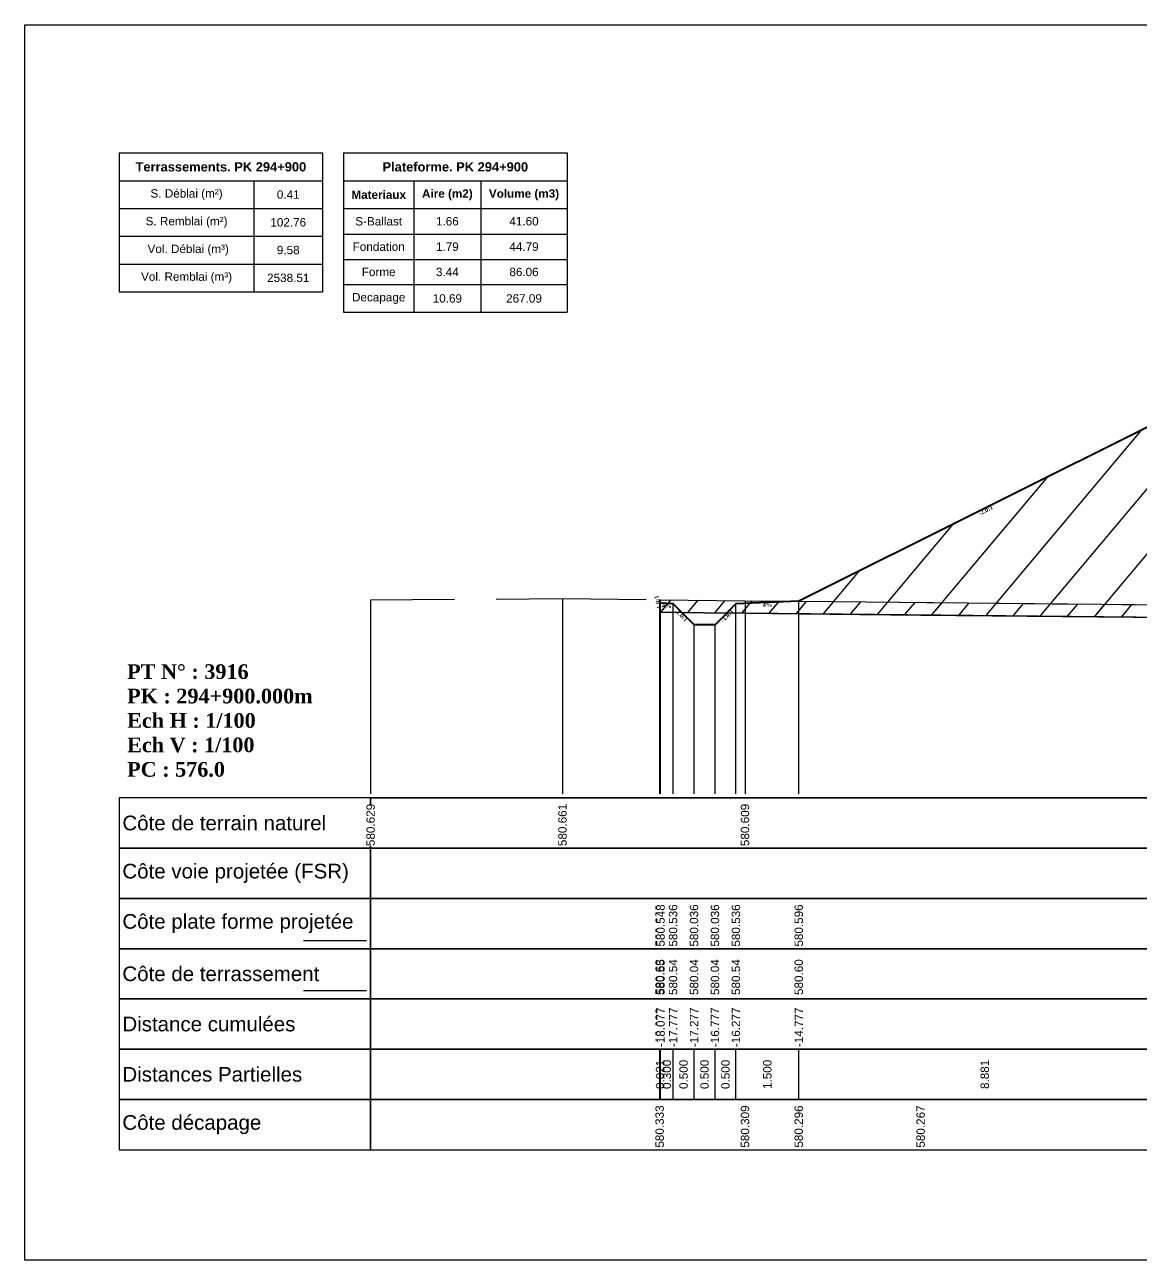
# Model space of a CAD drawing. Header units: millimetres. Extents: x 2762 to 3076, y 916 to 3305.
# Drawn here: x 2865.12 to 2891.78, y 1097.65 to 1127.15 of the extents above; entities that cross this region are included whole.
import ezdxf

# ---------------------------------------------------------------- set-up
doc = ezdxf.new("R2010")
doc.units = ezdxf.units.MM
doc.header["$LTSCALE"] = 2
doc.linetypes.add('CACHE', pattern=[9.525, 6.35, -3.175])
doc.linetypes.add('DASHED', pattern=[0.75, 0.5, -0.25])
for name, color, linetype in [('C-ANNO-TABL', 1, 'Continuous'), ('C-ANNO-TABL-TEXT', 150, 'Continuous'), ('C-ANNO-TABL-TITL', 150, 'Continuous'), ('C-ANNO-TABL-TTBL', 5, 'Continuous'), ('C-ROAD-CORR', 5, 'Continuous'), ('C-ROAD-SCTN', 7, 'Continuous')]:
    doc.layers.add(name, color=color, linetype=linetype)
doc.styles.add('ARIAL', font='arial.ttf')
doc.styles.add('C3D_Etiquette', font='romans.shx')
doc.styles.add('C3D_Profil_Travers', font='romans.shx')
doc.styles.get("Standard").update_dxf_attribs({"font": 'arial.ttf'})

msp = doc.modelspace()

# ---------------------------------------------------------------- hatches: boundary and pattern name
at = {"linetype": 'Continuous', "lineweight": -3}
h = msp.add_hatch(dxfattribs=at)
h.set_pattern_fill('_U', color=3, angle=50, style=0, pattern_type=0)
h.set_pattern_definition([(50, (2915.3468, 1112.8739), (-0.766044, 0.642788), [])])
h.paths.add_polyline_path([(2915.347, 1112.874), (2915.597, 1113.124), (2915.897, 1113.136), (2915.906, 1113.172), (2915.906, 1112.872)])
h.paths.add_polyline_path([(2881.88, 1113.098), (2882.102, 1113.32), (2883.602, 1113.38), (2892.483, 1117.82), (2900.48, 1118.14), (2902.876, 1118.044), (2912.597, 1113.184), (2914.097, 1113.124), (2914.343, 1112.878), (2898.215, 1112.936), (2882.319, 1113.092)])
h.paths.add_polyline_path([(2880.281, 1113.117), (2880.281, 1113.417), (2880.302, 1113.332), (2880.602, 1113.32), (2880.812, 1113.11)])
h = msp.add_hatch(dxfattribs=at)
h.set_pattern_fill('_U', color=150, scale=0.5, angle=50, style=0, pattern_type=0)
h.set_pattern_definition([(50, (2915.3468, 1112.8739), (-0.383022, 0.321394), [])])
h.paths.add_polyline_path([(2915.347, 1112.874), (2915.597, 1113.124), (2915.897, 1113.136), (2915.906, 1113.172), (2915.906, 1112.872)])
h.paths.add_polyline_path([(2912.597, 1113.184), (2915.906, 1113.172), (2915.897, 1113.136), (2915.597, 1113.124), (2915.347, 1112.874), (2914.343, 1112.878), (2914.097, 1113.124)])
h.paths.add_polyline_path([(2881.88, 1113.098), (2882.102, 1113.32), (2883.602, 1113.38), (2898.215, 1113.236), (2912.597, 1113.184), (2914.097, 1113.124), (2914.343, 1112.878), (2898.215, 1112.936), (2882.319, 1113.092)])
h.paths.add_polyline_path([(2880.281, 1113.417), (2882.319, 1113.392), (2883.602, 1113.38), (2882.102, 1113.32), (2881.88, 1113.098), (2880.812, 1113.11), (2880.602, 1113.32), (2880.302, 1113.332)])
h.paths.add_polyline_path([(2880.281, 1113.117), (2880.281, 1113.417), (2880.302, 1113.332), (2880.602, 1113.32), (2880.812, 1113.11)])

# ---------------------------------------------------------------- linework, layer by layer
at = {"color": 253, "linetype": 'Continuous', "lineweight": -3}
for p, q in [((2883.602, 1113.38), (2892.483, 1117.82)), ((2880.281, 1113.417), (2882.319, 1113.392)), ((2880.302, 1113.332), (2880.281, 1113.417)), ((2880.281, 1113.117), (2880.281, 1113.417)), ((2880.281, 1113.417), (2880.302, 1113.332)), ((2880.281, 1113.117), (2880.281, 1113.417)), ((2880.281, 1113.417), (2880.302, 1113.332)), ((2880.602, 1113.32), (2880.302, 1113.332)), ((2880.302, 1113.332), (2880.602, 1113.32)), ((2880.302, 1113.332), (2880.602, 1113.32)), ((2882.102, 1113.32), (2883.602, 1113.38)), ((2883.602, 1113.38), (2882.102, 1113.32)), ((2882.102, 1113.32), (2883.602, 1113.38)), ((2882.319, 1113.392), (2883.602, 1113.38)), ((2883.602, 1113.38), (2898.215, 1113.236)), ((2880.812, 1113.11), (2880.281, 1113.117)), ((2880.812, 1113.11), (2880.281, 1113.117)), ((2880.812, 1113.11), (2880.602, 1113.32)), ((2880.602, 1113.32), (2880.812, 1113.11)), ((2880.602, 1113.32), (2880.812, 1113.11)), ((2881.88, 1113.098), (2880.812, 1113.11)), ((2880.812, 1113.11), (2881.88, 1113.098)), ((2881.102, 1112.82), (2880.812, 1113.11)), ((2881.88, 1113.098), (2881.602, 1112.82)), ((2881.88, 1113.098), (2882.102, 1113.32)), ((2882.102, 1113.32), (2881.88, 1113.098)), ((2881.88, 1113.098), (2882.102, 1113.32)), ((2882.319, 1113.092), (2881.88, 1113.098)), ((2882.319, 1113.092), (2881.88, 1113.098)), ((2898.215, 1112.936), (2882.319, 1113.092)), ((2898.215, 1112.936), (2882.319, 1113.092)), ((2881.602, 1112.82), (2881.102, 1112.82))]:
    msp.add_line(p, q, dxfattribs=at)
at = {"color": 105, "linetype": 'DASHED', "lineweight": -3, "ltscale": 2}
for p, q in [((2873.38, 1113.413), (2877.961, 1113.444)), ((2877.961, 1113.444), (2882.319, 1113.392)), ((2882.319, 1113.392), (2898.215, 1113.236))]:
    msp.add_line(p, q, dxfattribs=at)
at = {"color": 98, "linetype": 'CACHE', "lineweight": -3}
for p, q in [((2873.38, 1113.413), (2873.38, 1108.784)), ((2877.961, 1113.444), (2877.961, 1108.784)), ((2882.319, 1113.392), (2882.319, 1108.784))]:
    msp.add_line(p, q, dxfattribs=at)
at = {"color": 8, "linetype": 'CACHE', "lineweight": -3}
for p, q in [((2880.281, 1108.784), (2880.281, 1113.417)), ((2880.302, 1108.784), (2880.302, 1113.332)), ((2883.602, 1108.784), (2883.602, 1113.38)), ((2880.602, 1108.784), (2880.602, 1113.32)), ((2882.102, 1108.784), (2882.102, 1113.32)), ((2881.102, 1108.784), (2881.102, 1112.82)), ((2881.602, 1108.784), (2881.602, 1112.82))]:
    msp.add_line(p, q, dxfattribs=at)
at = {"color": 6, "linetype": 'Continuous', "lineweight": -3}
for p, q in [((2880.281, 1113.117), (2882.319, 1113.092)), ((2882.319, 1113.092), (2883.602, 1113.08)), ((2883.602, 1113.08), (2886.512, 1113.051)), ((2886.512, 1113.051), (2898.215, 1112.936))]:
    msp.add_line(p, q, dxfattribs=at)
at = {"color": 7, "linetype": 'Continuous', "lineweight": -3}
for p, q in [((2873.379, 1108.684), (2923.381, 1108.684)), ((2880.281, 1101.484), (2880.281, 1102.684)), ((2880.302, 1101.484), (2880.302, 1102.684)), ((2880.302, 1101.484), (2880.302, 1102.684)), ((2880.602, 1101.484), (2880.602, 1102.684)), ((2880.602, 1101.484), (2880.602, 1102.684)), ((2881.102, 1101.484), (2881.102, 1102.684)), ((2881.102, 1101.484), (2881.102, 1102.684)), ((2881.602, 1101.484), (2881.602, 1102.684)), ((2881.602, 1101.484), (2881.602, 1102.684)), ((2882.102, 1101.484), (2882.102, 1102.684)), ((2882.102, 1101.484), (2882.102, 1102.684)), ((2883.602, 1101.484), (2883.602, 1102.684)), ((2883.602, 1101.484), (2883.602, 1102.684))]:
    msp.add_line(p, q, dxfattribs=at)
at = {"color": 154, "linetype": 'Continuous', "lineweight": -3}
msp.add_line((2871.779, 1105.284), (2873.279, 1105.284), dxfattribs=at)
at = {"color": 1, "linetype": 'Continuous', "lineweight": -3}
msp.add_line((2871.779, 1104.084), (2873.279, 1104.084), dxfattribs=at)
at = {"color": 7, "linetype": 'Continuous', "lineweight": -3}
for points in [[(2873.379, 1107.484), (2873.379, 1108.684), (2867.379, 1108.684), (2867.379, 1107.484)], [(2873.379, 1107.484), (2923.381, 1107.484), (2923.381, 1108.684), (2873.379, 1108.684)], [(2873.379, 1106.284), (2873.379, 1107.484), (2867.379, 1107.484), (2867.379, 1106.284)], [(2873.379, 1106.284), (2923.381, 1106.284), (2923.381, 1107.484), (2873.379, 1107.484)], [(2873.379, 1105.084), (2873.379, 1106.284), (2867.379, 1106.284), (2867.379, 1105.084)], [(2873.379, 1105.084), (2923.381, 1105.084), (2923.381, 1106.284), (2873.379, 1106.284)], [(2873.379, 1103.884), (2873.379, 1105.084), (2867.379, 1105.084), (2867.379, 1103.884)], [(2873.379, 1103.884), (2923.381, 1103.884), (2923.381, 1105.084), (2873.379, 1105.084)], [(2873.379, 1102.684), (2873.379, 1103.884), (2867.379, 1103.884), (2867.379, 1102.684)], [(2873.379, 1102.684), (2923.381, 1102.684), (2923.381, 1103.884), (2873.379, 1103.884)], [(2873.379, 1101.484), (2873.379, 1102.684), (2867.379, 1102.684), (2867.379, 1101.484)], [(2873.379, 1101.484), (2923.381, 1101.484), (2923.381, 1102.684), (2873.379, 1102.684)], [(2873.379, 1100.284), (2873.379, 1101.484), (2867.379, 1101.484), (2867.379, 1100.284)], [(2873.379, 1100.284), (2923.381, 1100.284), (2923.381, 1101.484), (2873.379, 1101.484)]]:
    msp.add_3dface(points, dxfattribs=at)
at = {"layer": 'C-ANNO-TABL', "color": 7, "linetype": 'Continuous', "lineweight": -3}
for p, q in [((2867.379, 1123.419), (2870.594, 1123.419)), ((2870.594, 1123.419), (2872.232, 1123.419)), ((2870.594, 1123.419), (2870.594, 1122.757)), ((2872.732, 1123.416), (2874.414, 1123.416)), ((2874.414, 1123.416), (2876.01, 1123.416)), ((2874.414, 1123.416), (2874.414, 1122.754)), ((2876.01, 1123.416), (2878.073, 1123.416)), ((2876.01, 1123.416), (2876.01, 1122.754)), ((2867.379, 1122.757), (2870.594, 1122.757)), ((2870.594, 1122.757), (2872.232, 1122.757)), ((2870.594, 1122.757), (2870.594, 1122.095)), ((2872.732, 1122.754), (2874.414, 1122.754)), ((2874.414, 1122.754), (2876.01, 1122.754)), ((2874.414, 1122.754), (2874.414, 1122.147)), ((2876.01, 1122.754), (2878.073, 1122.754)), ((2876.01, 1122.754), (2876.01, 1122.147)), ((2867.379, 1122.095), (2870.594, 1122.095)), ((2870.594, 1122.095), (2872.232, 1122.095)), ((2870.594, 1122.095), (2870.594, 1121.432)), ((2872.732, 1122.147), (2874.414, 1122.147)), ((2874.414, 1122.147), (2876.01, 1122.147)), ((2874.414, 1122.147), (2874.414, 1121.543)), ((2876.01, 1122.147), (2878.073, 1122.147)), ((2876.01, 1122.147), (2876.01, 1121.543)), ((2867.379, 1121.432), (2870.594, 1121.432)), ((2870.594, 1121.432), (2872.232, 1121.432)), ((2870.594, 1121.432), (2870.594, 1120.77)), ((2872.732, 1121.543), (2874.414, 1121.543)), ((2874.414, 1121.543), (2876.01, 1121.543)), ((2874.414, 1121.543), (2874.414, 1120.939)), ((2876.01, 1121.543), (2878.073, 1121.543)), ((2876.01, 1121.543), (2876.01, 1120.939)), ((2872.732, 1120.939), (2874.414, 1120.939)), ((2874.414, 1120.939), (2876.01, 1120.939)), ((2874.414, 1120.939), (2874.414, 1120.28)), ((2876.01, 1120.939), (2878.073, 1120.939)), ((2876.01, 1120.939), (2876.01, 1120.28))]:
    msp.add_line(p, q, dxfattribs=at)
at = {"layer": 'C-ANNO-TABL-TTBL', "color": 7, "linetype": 'Continuous', "lineweight": -3}
for p, q in [((2867.379, 1124.084), (2872.232, 1124.084)), ((2867.379, 1124.084), (2867.379, 1123.419)), ((2872.232, 1124.084), (2872.232, 1123.419)), ((2872.732, 1124.084), (2878.073, 1124.084)), ((2872.732, 1124.084), (2872.732, 1123.416)), ((2878.073, 1124.084), (2878.073, 1123.416)), ((2867.379, 1123.419), (2867.379, 1122.757)), ((2872.232, 1123.419), (2872.232, 1122.757)), ((2872.732, 1123.416), (2872.732, 1122.754)), ((2878.073, 1123.416), (2878.073, 1122.754)), ((2867.379, 1122.757), (2867.379, 1122.095)), ((2872.232, 1122.757), (2872.232, 1122.095)), ((2872.732, 1122.754), (2872.732, 1122.147)), ((2878.073, 1122.754), (2878.073, 1122.147)), ((2867.379, 1122.095), (2867.379, 1121.432)), ((2872.232, 1122.095), (2872.232, 1121.432)), ((2872.732, 1122.147), (2872.732, 1121.543)), ((2878.073, 1122.147), (2878.073, 1121.543)), ((2867.379, 1121.432), (2867.379, 1120.77)), ((2872.232, 1121.432), (2872.232, 1120.77)), ((2872.732, 1121.543), (2872.732, 1120.939)), ((2878.073, 1121.543), (2878.073, 1120.939)), ((2867.379, 1120.77), (2870.594, 1120.77)), ((2870.594, 1120.77), (2872.232, 1120.77)), ((2872.732, 1120.939), (2872.732, 1120.28)), ((2878.073, 1120.939), (2878.073, 1120.28)), ((2872.732, 1120.28), (2874.414, 1120.28)), ((2874.414, 1120.28), (2876.01, 1120.28)), ((2876.01, 1120.28), (2878.073, 1120.28))]:
    msp.add_line(p, q, dxfattribs=at)
at = {"layer": 'C-ROAD-CORR', "color": 1, "linetype": 'Continuous', "lineweight": 40}
for p, q in [((2892.483, 1117.82), (2883.602, 1113.38)), ((2880.302, 1113.332), (2880.281, 1113.417)), ((2880.602, 1113.32), (2880.302, 1113.332)), ((2883.602, 1113.38), (2882.102, 1113.32)), ((2881.102, 1112.82), (2880.602, 1113.32)), ((2882.102, 1113.32), (2881.602, 1112.82)), ((2881.602, 1112.82), (2881.102, 1112.82))]:
    msp.add_line(p, q, dxfattribs=at)
at = {"layer": 'C-ROAD-CORR', "color": 1, "linetype": 'Continuous', "lineweight": -3}
for p, q in [((2881.102, 1112.82), (2880.602, 1113.32)), ((2882.102, 1113.32), (2881.602, 1112.82))]:
    msp.add_line(p, q, dxfattribs=at)
at = {"layer": 'C-ROAD-SCTN', "color": 154, "linetype": 'Continuous', "lineweight": -3}
for p, q in [((2883.602, 1113.38), (2892.483, 1117.82)), ((2880.281, 1113.417), (2880.302, 1113.332)), ((2880.302, 1113.332), (2880.602, 1113.32)), ((2882.102, 1113.32), (2883.602, 1113.38)), ((2880.602, 1113.32), (2881.102, 1112.82)), ((2881.602, 1112.82), (2882.102, 1113.32)), ((2881.102, 1112.82), (2881.602, 1112.82))]:
    msp.add_line(p, q, dxfattribs=at)
at = {"layer": 'C-ROAD-SCTN', "color": 1, "linetype": 'Continuous', "lineweight": -3}
for p, q in [((2883.602, 1113.38), (2892.483, 1117.82)), ((2880.281, 1113.417), (2880.302, 1113.332)), ((2880.302, 1113.332), (2880.602, 1113.32)), ((2882.102, 1113.32), (2883.602, 1113.38)), ((2880.602, 1113.32), (2881.102, 1112.82)), ((2881.602, 1112.82), (2882.102, 1113.32)), ((2881.102, 1112.82), (2881.602, 1112.82))]:
    msp.add_line(p, q, dxfattribs=at)

# ---------------------------------------------------------------- texts
at = {"color": 7, "linetype": 'Continuous', "lineweight": -3, "char_height": 0.1, "style": 'C3D_Etiquette'}
for s, insert, width, attachment_point, rotation in [('{\\fTimes New Roman|b1|i0|c0|p18;-2.0:1}', (2888.044, 1115.596), 0.34598, 2, 26.5651), ('{\\fTimes New Roman|b1|i0|c0|p18;1.0:1}', (2880.288, 1113.373), 0.29446, 8, 104.0362), ('{\\fTimes New Roman|b1|i0|c0|p18;4%}', (2882.852, 1113.346), 0.42071, 2, 2.2906), ('{\\fTimes New Roman|b1|i0|c0|p18;4%}', (2880.452, 1113.322), 0.37094, 2, 357.7094), ('{\\fTimes New Roman|b1|i0|c0|p18;1.0:1}', (2880.849, 1113.067), 0.29001, 2, 315), ('{\\fTimes New Roman|b1|i0|c0|p18;-1.0:1}', (2881.855, 1113.067), 0.34598, 2, 45)]:
    msp.add_mtext(s, dxfattribs=dict(at, insert=insert, width=width, attachment_point=attachment_point, rotation=rotation))
at = {"color": 7, "linetype": 'Continuous', "lineweight": -3, "char_height": 0.35}
for s, insert, attachment_point, style in [('{\\fTimes New Roman|b1|i0|c0|p18;PT N° : 3916\\PPK : 294+900.000m\\PEch H : 1/100\\PEch V : 1/100\\PPC : 576.0}', (2867.568, 1109.184), 7, 'C3D_Profil_Travers'), ('{\\fArial|b0|i0|c0|p34;Côte de terrain naturel}', (2867.454, 1108.084), 4, 'C3D_Etiquette'), ('{\\fArial|b0|i0|c0|p34;Côte plate forme projetée}', (2867.454, 1105.684), 4, 'C3D_Etiquette'), ('{\\fArial|b0|i0|c0|p34;Côte de terrassement}', (2867.454, 1104.484), 4, 'C3D_Etiquette'), ('{\\fArial|b0|i0|c0|p34;Distance cumulées}', (2867.454, 1103.284), 4, 'C3D_Etiquette'), ('{\\fArial|b0|i0|c0|p34;Distances Partielles}', (2867.454, 1102.084), 4, 'C3D_Etiquette'), ('{\\fArial|b0|i0|c0|p34;Côte décapage}', (2867.454, 1100.884), 4, 'C3D_Etiquette')]:
    msp.add_mtext(s, dxfattribs=dict(at, insert=insert, attachment_point=attachment_point, style=style))
at = {"color": 7, "linetype": 'Continuous', "lineweight": -3, "insert": (2867.454, 1106.884), "char_height": 0.35, "attachment_point": 4}
msp.add_mtext('{\\fArial|b0|i0|c0|p34;Côte voie projetée (FSR)}', dxfattribs=at)
at = {"color": 7, "linetype": 'Continuous', "lineweight": -3, "char_height": 0.2, "rotation": 90, "style": 'C3D_Profil_Travers'}
for s, insert, attachment_point in [('{\\fArial|b0|i0|c0|p34;580.63}', (2880.281, 1103.979), 4), ('{\\fArial|b0|i0|c0|p34;580.55}', (2880.302, 1103.979), 4), ('{\\fArial|b0|i0|c0|p34;580.54}', (2880.602, 1103.979), 4), ('{\\fArial|b0|i0|c0|p34;580.04}', (2881.102, 1103.979), 4), ('{\\fArial|b0|i0|c0|p34;580.04}', (2881.602, 1103.979), 4), ('{\\fArial|b0|i0|c0|p34;580.54}', (2882.102, 1103.979), 4), ('{\\fArial|b0|i0|c0|p34;580.60}', (2883.602, 1103.979), 4), ('{\\fArial|b0|i0|c0|p34;0.021}', (2880.292, 1102.084), 5), ('{\\fArial|b0|i0|c0|p34;0.300}', (2880.452, 1102.084), 5), ('{\\fArial|b0|i0|c0|p34;0.500}', (2880.852, 1102.084), 5), ('{\\fArial|b0|i0|c0|p34;0.500}', (2881.352, 1102.084), 5), ('{\\fArial|b0|i0|c0|p34;0.500}', (2881.852, 1102.084), 5), ('{\\fArial|b0|i0|c0|p34;1.500}', (2882.852, 1102.084), 5), ('{\\fArial|b0|i0|c0|p34;8.881}', (2888.043, 1102.084), 5)]:
    msp.add_mtext(s, dxfattribs=dict(at, insert=insert, attachment_point=attachment_point))
at = {"layer": 'C-ANNO-TABL-TEXT', "color": 7, "linetype": 'Continuous', "lineweight": -3, "char_height": 0.2, "attachment_point": 5, "style": 'ARIAL'}
for s, insert in [('{\\fArial|b0|i0|c0|p34;\\C7;0.41}', (2871.413, 1123.088)), ('{\\fArial|b0|i0|c0|p34;\\C7;102.76}', (2871.413, 1122.426)), ('{\\fArial|b0|i0|c0|p34;\\C7;S-Ballast}', (2873.573, 1122.451)), ('{\\fArial|b0|i0|c0|p34;\\C7;1.66}', (2875.212, 1122.451)), ('{\\C18;\\c0;41.60}', (2877.042, 1122.451)), ('{\\fArial|b0|i0|c0|p34;\\C7;Fondation}', (2873.573, 1121.845)), ('{\\fArial|b0|i0|c0|p34;\\C7;1.79}', (2875.212, 1121.845)), ('{\\C18;\\c0;44.79}', (2877.042, 1121.845)), ('{\\fArial|b0|i0|c0|p34;\\C7;9.58}', (2871.413, 1121.764)), ('{\\fArial|b0|i0|c0|p34;\\C7;Forme}', (2873.573, 1121.241)), ('{\\fArial|b0|i0|c0|p34;\\C7;3.44}', (2875.212, 1121.241)), ('{\\C18;\\c0;86.06}', (2877.042, 1121.241)), ('{\\fArial|b0|i0|c0|p34;\\C7;2538.51}', (2871.413, 1121.101)), ('{\\fArial|b0|i0|c0|p34;\\C7;Decapage}', (2873.573, 1120.609)), ('{\\fArial|b0|i0|c0|p34;\\C7;10.69}', (2875.212, 1120.609)), ('{\\C18;\\c0;267.09}', (2877.042, 1120.609))]:
    msp.add_mtext(s, dxfattribs=dict(at, insert=insert))
at = {"layer": 'C-ANNO-TABL-TITL', "color": 7, "linetype": 'Continuous', "lineweight": -3, "attachment_point": 5, "style": 'ARIAL'}
for s, insert, char_height in [('{\\fArial|b1|i0|c0|p34;\\C7;Terrassements. PK 294+900}', (2869.805, 1123.751), 0.22), ('{\\fArial|b1|i0|c0|p34;\\C18;\\c0;Plateforme. PK 294+900}', (2875.402, 1123.75), 0.22), ('{\\fArial|b0|i0|c0|p34;\\C7;S. Déblai (m²) }', (2868.986, 1123.088), 0.2), ('{\\fArial|b1|i0|c0|p34;\\C7;Materiaux   }', (2873.573, 1123.085), 0.2), ('{\\fArial|b1|i0|c0|p34;\\C7;Aire (m2)}', (2875.212, 1123.085), 0.2), ('{\\fArial|b1|i0|c0|p34;\\C7;Volume (m3)}', (2877.042, 1123.085), 0.2), ('{\\fArial|b0|i0|c0|p34;\\C7;S. Remblai (m²) }', (2868.986, 1122.426), 0.2), ('{\\fArial|b0|i0|c0|p34;\\C7; Vol. Déblai (m³) }', (2868.986, 1121.764), 0.2), ('{\\fArial|b0|i0|c0|p34;\\C7;Vol. Remblai (m³)}', (2868.986, 1121.101), 0.2)]:
    msp.add_mtext(s, dxfattribs=dict(at, insert=insert, char_height=char_height))

# ---------------------------------------------------------------- next in the draw order: texts
at = {"color": 7, "linetype": 'Continuous', "lineweight": -3, "char_height": 0.2, "attachment_point": 4, "rotation": 90, "style": 'C3D_Profil_Travers', "bg_fill": 3, "box_fill_scale": 1.000375, "bg_fill_color": 256, "bg_fill_true_color": 13158600, "bg_fill_transparency": 0}
for s, insert, width in [('{\\fArial|b0|i0|c0|p34;580.629}', (2873.38, 1107.534), 0.99595), ('{\\fArial|b0|i0|c0|p34;580.661}', (2877.961, 1107.534), 0.95654), ('{\\fArial|b0|i0|c0|p34;580.609}', (2882.319, 1107.534), 0.99595), ('{\\fArial|b0|i0|c0|p34;580.633}', (2880.281, 1105.134), 0.99553), ('{\\fArial|b0|i0|c0|p34;580.036}', (2881.102, 1105.134), 0.99539), ('{\\fArial|b0|i0|c0|p34;580.036}', (2881.602, 1105.134), 0.99539), ('{\\fArial|b0|i0|c0|p34;580.536}', (2882.102, 1105.134), 0.99539), ('{\\fArial|b0|i0|c0|p34;580.596}', (2883.602, 1105.134), 0.99539), ('{\\fArial|b0|i0|c0|p34;\\C256;-18.099}', (2880.281, 1102.734), 0.93573), ('{\\fArial|b0|i0|c0|p34;\\C256;-17.277}', (2881.102, 1102.734), 0.93532), ('{\\fArial|b0|i0|c0|p34;\\C256;-16.777}', (2881.602, 1102.734), 0.93532), ('{\\fArial|b0|i0|c0|p34;\\C256;-16.277}', (2882.102, 1102.734), 0.93532), ('{\\fArial|b0|i0|c0|p34;\\C256;-14.777}', (2883.602, 1102.734), 0.93532), ('{\\fArial|b0|i0|c0|p34;580.333}', (2880.281, 1100.334), 0.99553), ('{\\fArial|b0|i0|c0|p34;580.309}', (2882.319, 1100.334), 0.99595), ('{\\fArial|b0|i0|c0|p34;580.296}', (2883.602, 1100.334), 0.99539), ('{\\fArial|b0|i0|c0|p34;580.267}', (2886.512, 1100.334), 0.99553)]:
    msp.add_mtext(s, dxfattribs=dict(at, insert=insert, width=width))

# ---------------------------------------------------------------- next in the draw order: texts
for s, insert, width in [('{\\fArial|b0|i0|c0|p34;580.548}', (2880.302, 1105.134), 0.99595), ('{\\fArial|b0|i0|c0|p34;\\C256;-18.077}', (2880.302, 1102.734), 0.93532)]:
    msp.add_mtext(s, dxfattribs=dict(at, insert=insert, width=width))

# ---------------------------------------------------------------- next in the draw order: texts
for s, insert, width in [('{\\fArial|b0|i0|c0|p34;580.536}', (2880.602, 1105.134), 0.99539), ('{\\fArial|b0|i0|c0|p34;\\C256;-17.777}', (2880.602, 1102.734), 0.93532)]:
    msp.add_mtext(s, dxfattribs=dict(at, insert=insert, width=width))

# ---------------------------------------------------------------- next in the draw order: linework, layer by layer
msp.add_lwpolyline([(2865.122, 1127.145), (2925.092, 1127.145), (2925.092, 1097.645), (2865.122, 1097.645)], close=True)

doc.saveas('drawing.dxf')
